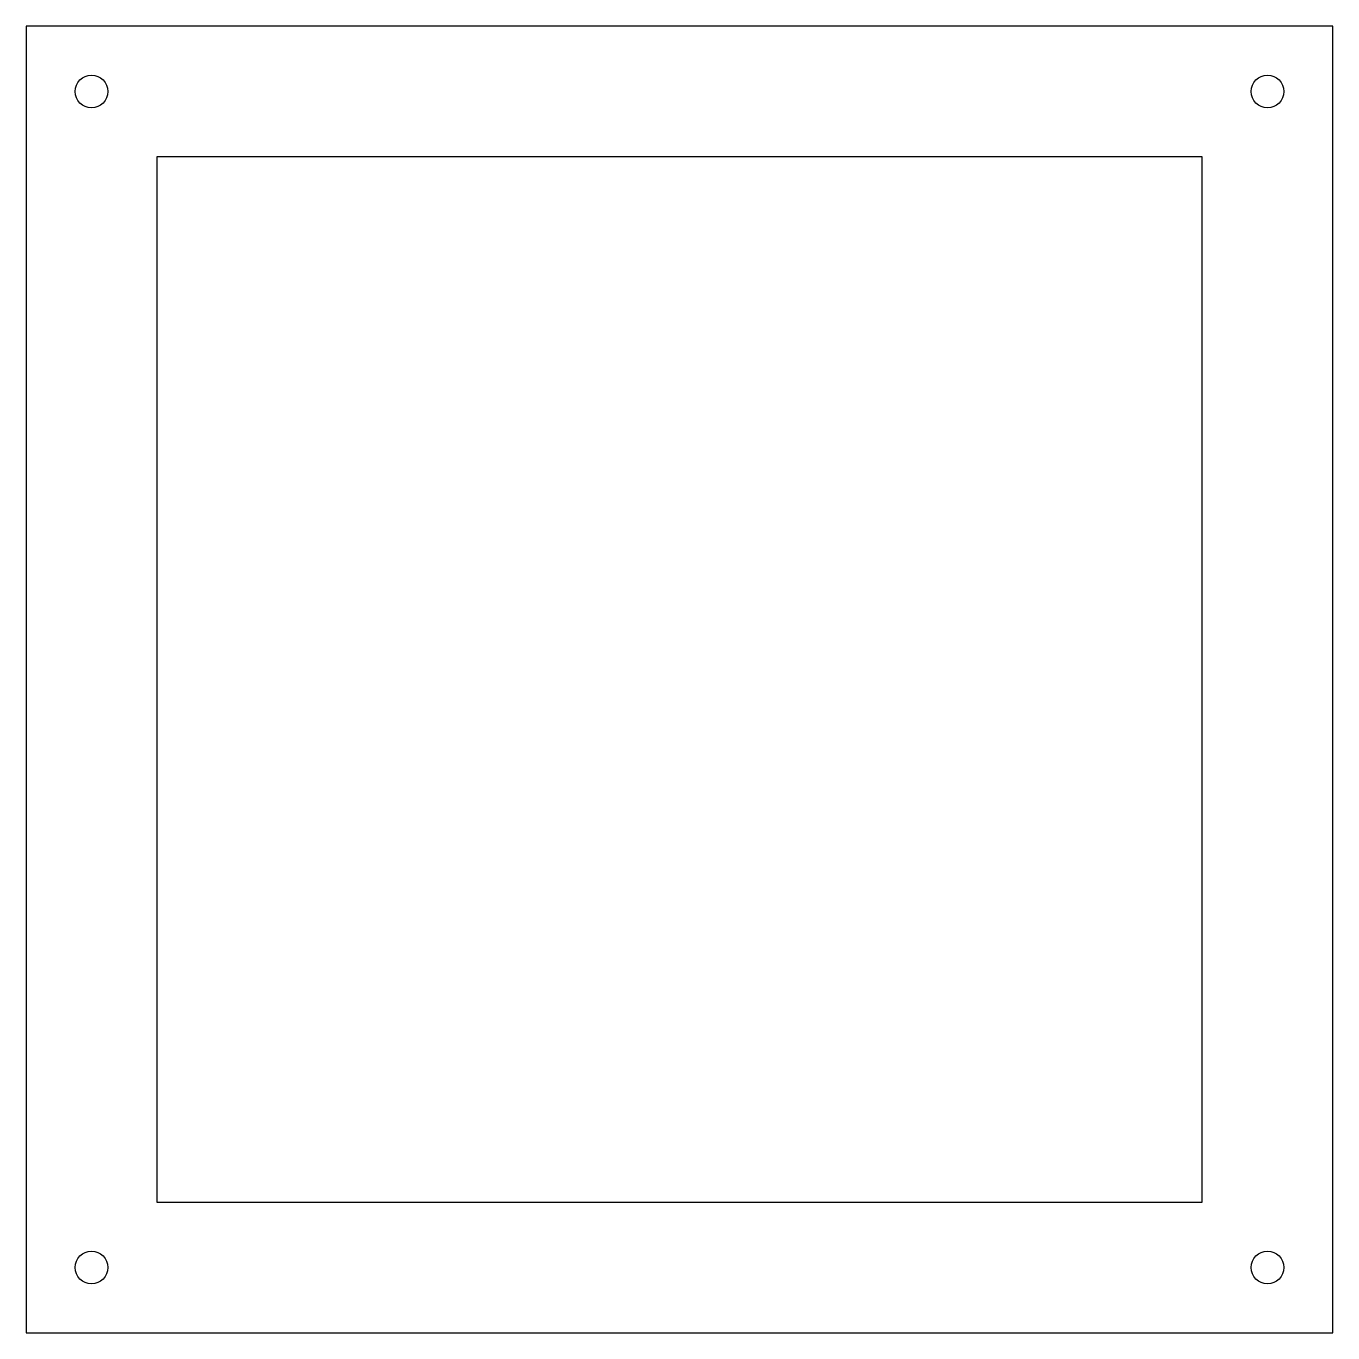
# Model space of a CAD drawing. Header units: millimetres. Extents: x -20 to 180, y -20 to 180.
import ezdxf

# ---------------------------------------------------------------- set-up
doc = ezdxf.new("R2010")
doc.units = ezdxf.units.MM
doc.layers.get('0').update_dxf_attribs({"linetype": 'CONTINUOUS'})

msp = doc.modelspace()

# ---------------------------------------------------------------- linework, layer by layer
msp.add_line((0, 160), (0, 0))
for points in [[(180, 180), (-20, 180), (-20, -20), (180, -20)], [(160, 160), (0, 160), (0, 0), (160, 0)]]:
    msp.add_lwpolyline(points, close=True)
for centre in [(-10, 170), (170, 170), (-10, -10), (170, -10)]:
    msp.add_circle(centre, 2.5)

doc.saveas('drawing.dxf')
